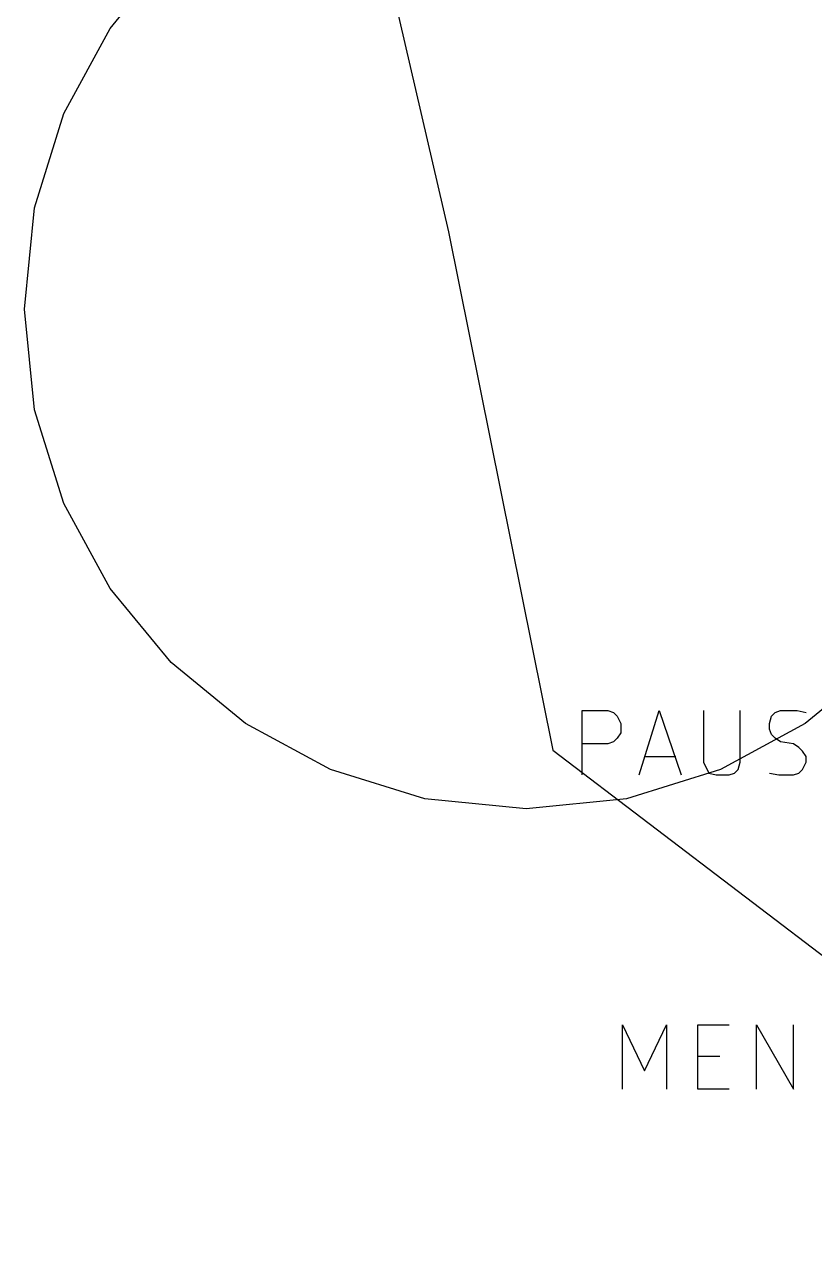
# Model space of a CAD drawing. Extents: x 11 to 154, y 0 to 137.
# Drawn here: x 27.13 to 45.33, y 14.56 to 42.75 of the extents above; entities that cross this region are included whole.
import ezdxf

# ---------------------------------------------------------------- set-up
doc = ezdxf.new("R2010")
doc.units = 0

msp = doc.modelspace()

# ---------------------------------------------------------------- linework, layer by layer
at = {"layer": '1'}
for p, q in [((29.097043, 42.661008), (30.507188, 44.370793)), ((28.032676, 40.697719), (29.097043, 42.661008)), ((27.360221, 38.527064), (28.032676, 40.697719)), ((27.125817, 36.195178), (27.360221, 38.527064)), ((27.360221, 33.877265), (27.125817, 36.195178)), ((28.032676, 31.717111), (27.360221, 33.877265)), ((29.097043, 29.761346), (28.032676, 31.717111)), ((30.507188, 28.056605), (29.097043, 29.761346)), ((32.216973, 26.649519), (30.507188, 28.056605)), ((46.821376, 28.056605), (45.116635, 26.649519)), ((34.180262, 25.586723), (32.216973, 26.649519)), ((45.116635, 26.649519), (43.16087, 25.586723)), ((36.350917, 24.914847), (34.180262, 25.586723)), ((43.16087, 25.586723), (41.000715, 24.914847)), ((38.682803, 24.680526), (36.350917, 24.914847)), ((41.000715, 24.914847), (38.682803, 24.680526))]:
    msp.add_line(p, q, dxfattribs=at)
at = {"layer": 'Layer 1'}
for p, q in [((34.325566, 49.072209), (36.893329, 37.977401)), ((36.893329, 37.977401), (39.299364, 26.036342)), ((39.299364, 26.036342), (54.381629, 14.555406))]:
    msp.add_line(p, q, dxfattribs=at)
at = {"layer": 'top silk'}
for p, q in [((39.9743, 25.4635), (39.9743, 26.945165)), ((39.9743, 26.945165), (40.566966, 26.945165)), ((40.566966, 26.945165), (40.693966, 26.902832)), ((40.693966, 26.902832), (40.778632, 26.818165)), ((40.778632, 26.818165), (40.863299, 26.648832)), ((41.286792, 25.463503), (41.75246, 26.945178)), ((41.75246, 26.945178), (42.260457, 25.463503)), ((42.7683, 26.9452), (42.7683, 25.759868)), ((43.614966, 25.759868), (43.614966, 26.9452)), ((44.2923, 26.648899), (44.334633, 26.818232)), ((44.334633, 26.818232), (44.4193, 26.902898)), ((44.4193, 26.902898), (44.5463, 26.945232)), ((44.5463, 26.945232), (44.927299, 26.945232)), ((44.927299, 26.945232), (45.138966, 26.902898)), ((40.863299, 26.648832), (40.863299, 26.437165)), ((44.2923, 26.521899), (44.2923, 26.648899)), ((44.334633, 26.394899), (44.2923, 26.521899)), ((40.693966, 26.225499), (40.566966, 26.183166)), ((40.778632, 26.310166), (40.693966, 26.225499)), ((40.863299, 26.437165), (40.778632, 26.310166)), ((44.4193, 26.310232), (44.334633, 26.394899)), ((44.5463, 26.225566), (44.4193, 26.310232)), ((44.842633, 26.183232), (44.5463, 26.225566)), ((40.566966, 26.183166), (39.9743, 26.183166)), ((44.969632, 26.098566), (44.842633, 26.183232)), ((45.054299, 26.013899), (44.969632, 26.098566)), ((45.138966, 25.8869), (45.054299, 26.013899)), ((41.413786, 25.886846), (42.13346, 25.886846)), ((42.7683, 25.759868), (42.8953, 25.505868)), ((43.572632, 25.590535), (43.614966, 25.759868)), ((45.054299, 25.590567), (45.138966, 25.7599)), ((45.138966, 25.7599), (45.138966, 25.8869)), ((42.8953, 25.505868), (43.064633, 25.463535)), ((43.064633, 25.463535), (43.360966, 25.463535)), ((43.360966, 25.463535), (43.487966, 25.505868)), ((43.487966, 25.505868), (43.572632, 25.590535)), ((44.2923, 25.5059), (44.503966, 25.463567)), ((44.503966, 25.463567), (44.842633, 25.463567)), ((44.842633, 25.463567), (44.969632, 25.5059)), ((44.969632, 25.5059), (45.054299, 25.590567)), ((40.905792, 18.224515), (40.905792, 19.70619)), ((40.905792, 19.70619), (41.413786, 18.647858)), ((41.413786, 18.647858), (41.921799, 19.70619)), ((41.921799, 19.70619), (41.921799, 18.224515)), ((42.641456, 18.224515), (42.641456, 19.70619)), ((42.641456, 19.70619), (43.36113, 19.70619)), ((43.996119, 18.224515), (43.996119, 19.70619)), ((43.996119, 19.70619), (44.842787, 18.224515)), ((44.842787, 18.224515), (44.842787, 19.70619)), ((42.641456, 18.986516), (43.149451, 18.986516)), ((43.36113, 18.224515), (42.641456, 18.224515))]:
    msp.add_line(p, q, dxfattribs=at)

doc.saveas('drawing.dxf')
